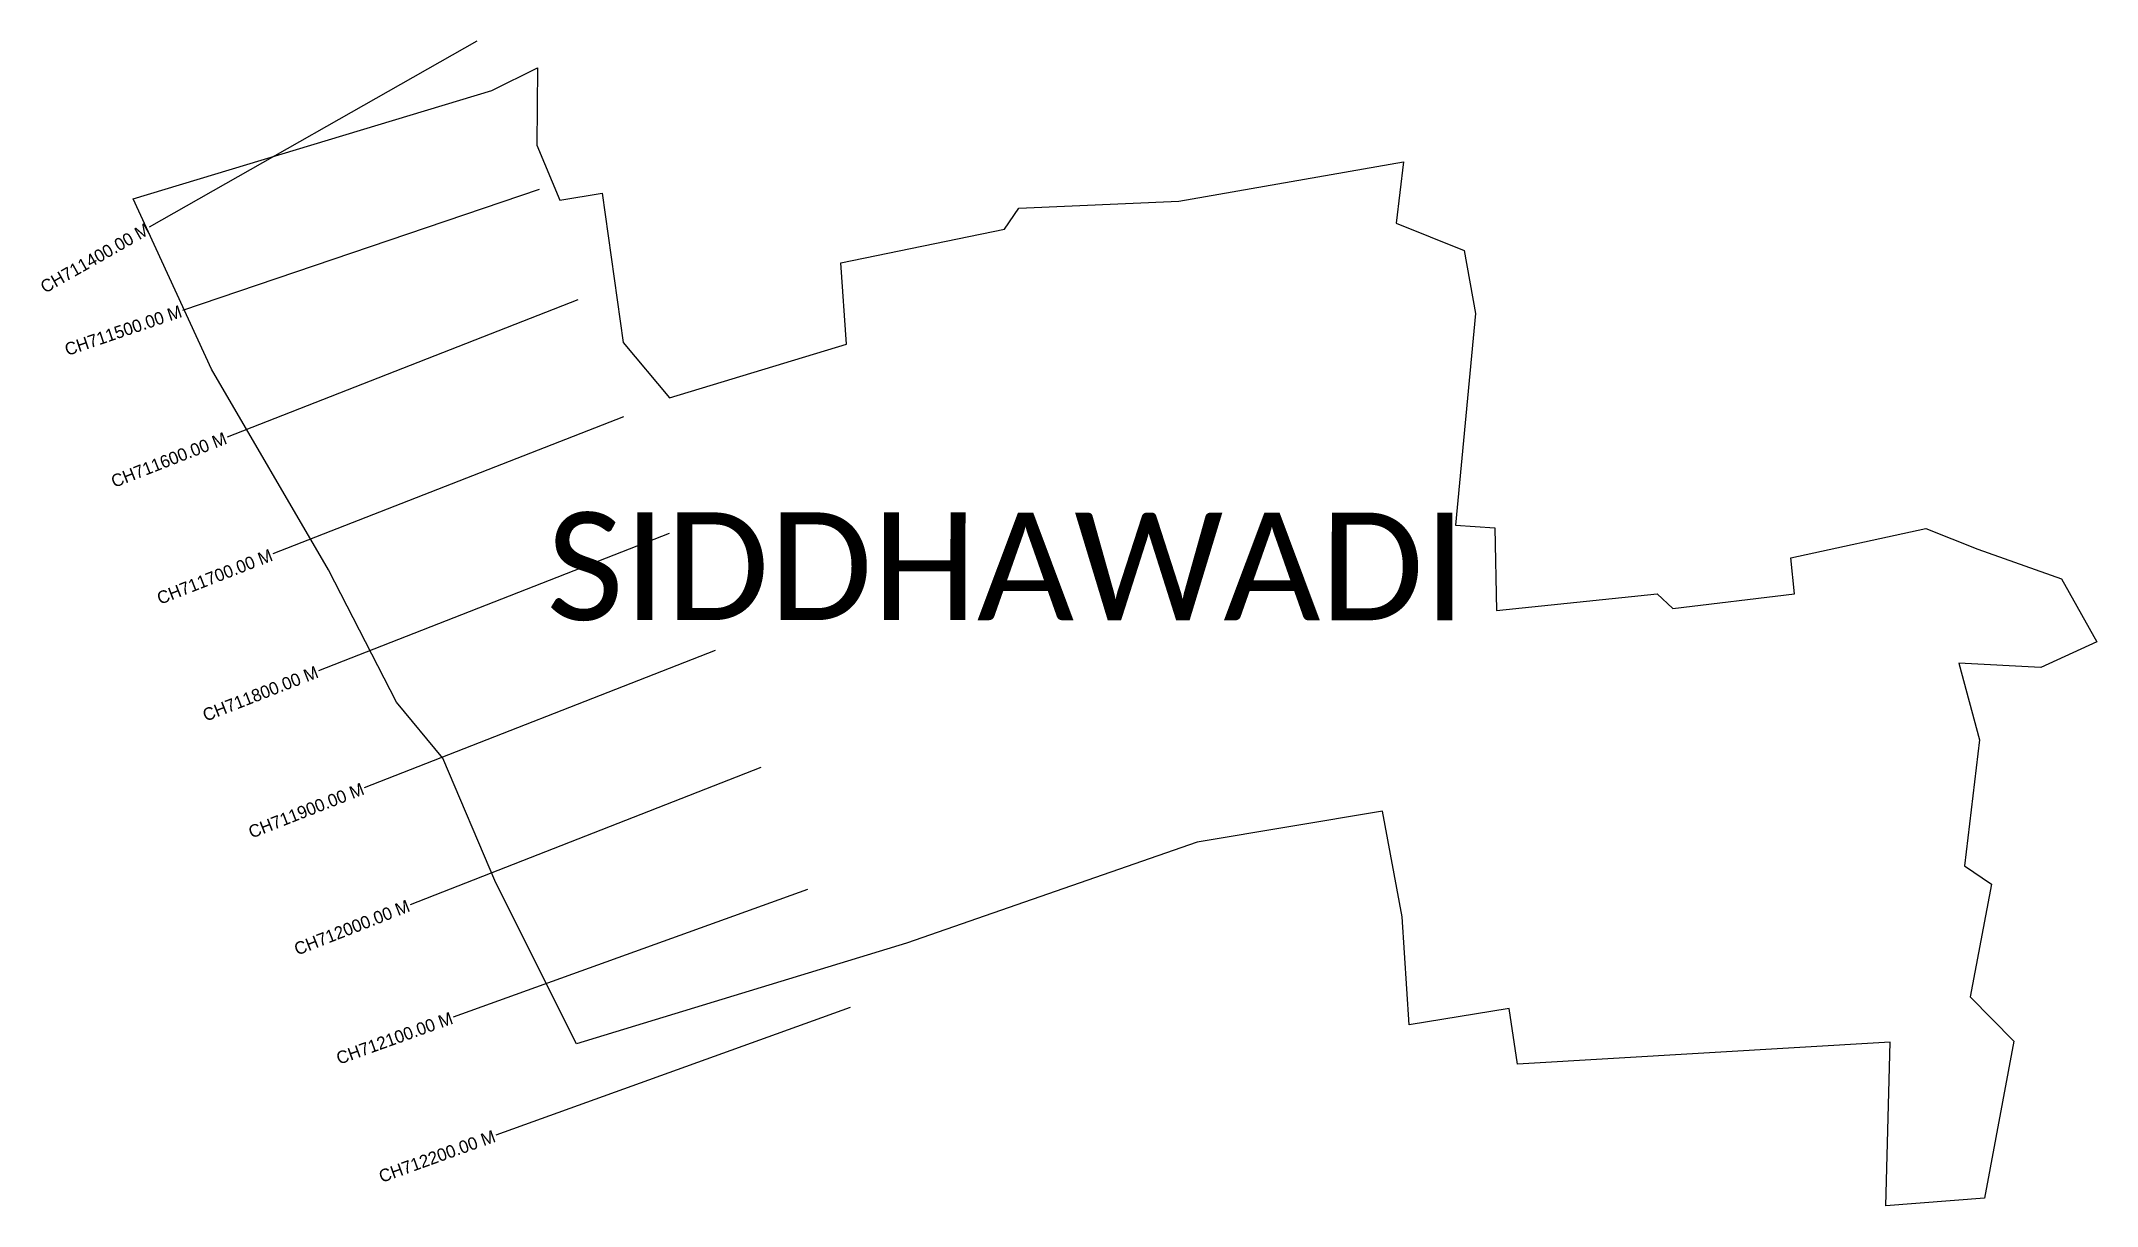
# Model space of a CAD drawing. Header units: metres. Extents: x 353102 to 354739, y 1751298 to 1752225.
import ezdxf
from ezdxf.enums import TextEntityAlignment as Align

# ---------------------------------------------------------------- set-up
doc = ezdxf.new("R2010")
doc.units = ezdxf.units.M
for name, color, linetype in [('CS', 134, 'Continuous'), ('CSMark', 6, 'Continuous'), ('VILLAGE NAME', 250, 'Continuous')]:
    doc.layers.add(name, color=color, linetype=linetype)

msp = doc.modelspace()

# ---------------------------------------------------------------- linework, layer by layer
at = {"color": 6}
for points in [[(354235.2, 1752058.6), (354244.3, 1752008.3), (354228.3, 1751839.9), (354259.6, 1751837.7), (354261.1, 1751771.7), (354388.9, 1751785), (354401.4, 1751773.3), (354498.4, 1751785.1), (354495.5, 1751813.9), (354603.1, 1751837.2), (354644.5, 1751820.8), (354711, 1751797.1), (354739.2, 1751747), (354694.7, 1751726.3), (354629.4, 1751730), (354645.7, 1751668.8), (354633.9, 1751568.5), (354655.3, 1751553.8), (354638.4, 1751464), (354673.2, 1751428.8), (354649.7, 1751303.9), (354571.2, 1751297.6), (354574.6, 1751428.1), (354277.8, 1751410.4), (354271.1, 1751454.8), (354191.4, 1751441.9), (354185.9, 1751527.9), (354170.3, 1751612), (354022.5, 1751587.2), (353791.1, 1751506.9), (353528.3, 1751426.8), (353464, 1751554.8), (353421.9, 1751654.3), (353385, 1751698.9), (353330.7, 1751804.1), (353237.4, 1751964), (353175.2, 1752099.8), (353460.8, 1752185.9), (353497.1, 1752204.1), (353496.7, 1752142.4), (353514.9, 1752098.7), (353548.7, 1752104.2), (353565.5, 1751985.3), (353602.2, 1751941.3), (353743.2, 1751983.9), (353738.7, 1752048.6), (353869.1, 1752075.5), (353880.6, 1752092.3), (354007.9, 1752097.9), (354186.9, 1752129.3), (354181.1, 1752080.4)], [(354181.1, 1752080.4), (354235.2, 1752058.6)]]:
    msp.add_lwpolyline(points, dxfattribs=at)
at = {"layer": 'CS'}
for p, q in [((353448.8, 1752225.3), (353188, 1752077.1)), ((353498.4, 1752107.1), (353214.3, 1752010.8)), ((353529.2, 1752019.3), (353249.9, 1751910)), ((353565.7, 1751926.2), (353286.3, 1751816.9)), ((353602.1, 1751833.1), (353322.8, 1751723.7)), ((353638.6, 1751740), (353359.2, 1751630.6)), ((353675, 1751646.8), (353395.7, 1751537.5)), ((353712.3, 1751549.6), (353430, 1751448)), ((353746.2, 1751455.5), (353463.9, 1751353.9))]:
    msp.add_line(p, q, dxfattribs=at)

# ---------------------------------------------------------------- texts
at = {"layer": 'CSMark'}
for s, rotation, p in [('CH711400.00 M', 29.6108, (353187.1, 1752076.6)), ('CH711500.00 M', 18.7234, (353213.3, 1752010.5)), ('CH711600.00 M', 21.375, (353248.9, 1751909.6)), ('CH711700.00 M', 21.375, (353285.4, 1751816.5)), ('CH711800.00 M', 21.375, (353321.8, 1751723.4)), ('CH711900.00 M', 21.375, (353358.3, 1751630.3)), ('CH712000.00 M', 21.375, (353394.7, 1751537.1)), ('CH712100.00 M', 19.798, (353429.1, 1751447.7)), ('CH712200.00 M', 19.798, (353463, 1751353.6))]:
    msp.add_text(s, height=10, rotation=rotation, dxfattribs=at).set_placement(p, align=Align.MIDDLE_RIGHT)
at = {"layer": 'VILLAGE NAME', "insert": (353504.4, 1751850), "char_height": 85.755, "attachment_point": 1, "rotation": 359.9793}
msp.add_mtext_dynamic_manual_height_columns('{\\fCalibri|b0|i0|c0|p34;SIDDHAWADI}', width=846.213, gutter_width=428.8, heights=[0], dxfattribs=at)

doc.saveas('drawing.dxf')
